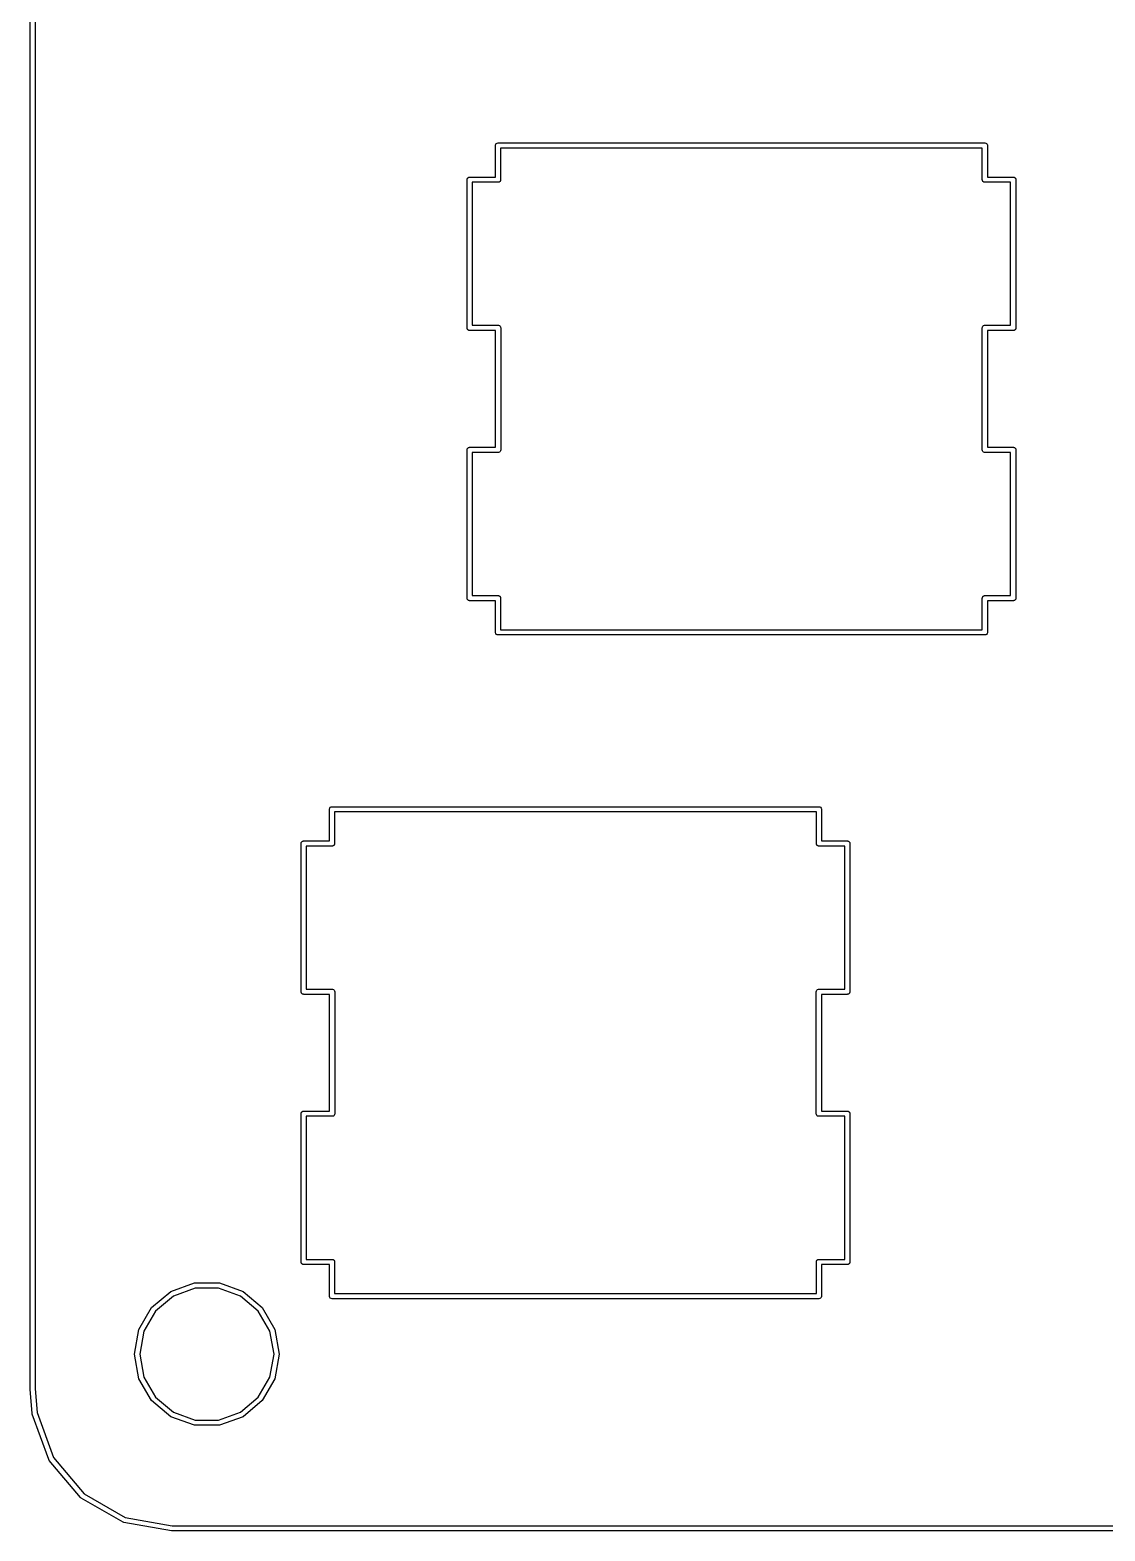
# Model space of a CAD drawing. Extents: x 12 to 286, y -147 to -61.
# Drawn here: x 11.93 to 42.77, y -147.07 to -104 of the extents above; entities that cross this region are included whole.
import ezdxf

# ---------------------------------------------------------------- set-up
doc = ezdxf.new("R2010")
doc.units = 0
doc.header["$MEASUREMENT"] = 0
doc.layers.add('BLACK', color=7, linetype='CONTINUOUS')

msp = doc.modelspace()

# ---------------------------------------------------------------- linework, layer by layer
at = {"layer": 'Black'}
for p, q in [((11.925, -143), (11.925, -65)), ((12.075, -65.0066), (12.075, -142.997)), ((25.3035, -107.257), (25.3264, -107.243)), ((25.3264, -107.243), (25.3525, -107.239)), ((25.3525, -107.239), (39.3225, -107.239)), ((39.3225, -107.239), (39.3486, -107.243)), ((39.3486, -107.243), (39.3715, -107.257)), ((25.2775, -107.302), (25.2865, -107.277)), ((25.2775, -107.328), (25.2775, -107.302)), ((25.2775, -108.22), (25.2775, -107.328)), ((25.2775, -107.328), (25.2775, -107.328)), ((25.2865, -107.277), (25.3035, -107.257)), ((25.4275, -107.391), (25.4275, -108.295)), ((39.2475, -107.391), (25.4275, -107.391)), ((39.2475, -108.295), (39.2475, -107.391)), ((39.3715, -107.257), (39.3885, -107.277)), ((39.3885, -107.277), (39.3975, -107.302)), ((39.3975, -107.302), (39.3975, -107.328)), ((39.3975, -107.328), (39.3975, -107.328)), ((39.3975, -107.328), (39.3975, -108.22)), ((24.4647, -108.295), (24.4658, -108.289)), ((24.4647, -112.55), (24.4647, -108.295)), ((24.4658, -108.282), (24.4681, -108.276)), ((24.4658, -108.289), (24.4658, -108.282)), ((24.4681, -108.276), (24.4692, -108.27)), ((24.4692, -108.27), (24.4725, -108.264)), ((24.4725, -108.264), (24.4747, -108.258)), ((24.4747, -108.258), (24.479, -108.253)), ((24.479, -108.253), (24.4822, -108.247)), ((24.4822, -108.247), (24.4873, -108.243)), ((24.4873, -108.243), (24.4915, -108.238)), ((24.4915, -108.238), (24.4972, -108.235)), ((24.4972, -108.235), (24.5022, -108.23)), ((24.5022, -108.23), (24.5084, -108.228)), ((24.5084, -108.228), (24.514, -108.225)), ((24.514, -108.225), (24.5205, -108.224)), ((24.5205, -108.224), (24.5267, -108.222)), ((24.5267, -108.222), (24.5332, -108.222)), ((24.5332, -108.222), (24.5397, -108.22)), ((24.5397, -108.22), (25.2775, -108.22)), ((25.3525, -108.37), (24.6147, -108.37)), ((24.6147, -108.37), (24.6147, -112.475)), ((25.359, -108.369), (25.3525, -108.37)), ((25.3655, -108.369), (25.359, -108.369)), ((25.3717, -108.367), (25.3655, -108.369)), ((25.3782, -108.366), (25.3717, -108.367)), ((25.3838, -108.363), (25.3782, -108.366)), ((25.39, -108.36), (25.3838, -108.363)), ((25.395, -108.356), (25.39, -108.36)), ((25.4007, -108.353), (25.395, -108.356)), ((25.4049, -108.348), (25.4007, -108.353)), ((25.41, -108.344), (25.4049, -108.348)), ((25.4132, -108.338), (25.41, -108.344)), ((25.4175, -108.333), (25.4132, -108.338)), ((25.4197, -108.327), (25.4175, -108.333)), ((25.423, -108.321), (25.4197, -108.327)), ((25.4241, -108.315), (25.423, -108.321)), ((25.4264, -108.308), (25.4241, -108.315)), ((25.4275, -108.295), (25.4264, -108.302)), ((25.4264, -108.302), (25.4264, -108.308)), ((39.2486, -108.302), (39.2475, -108.295)), ((39.2486, -108.308), (39.2486, -108.302)), ((39.2509, -108.315), (39.2486, -108.308)), ((39.252, -108.321), (39.2509, -108.315)), ((39.2553, -108.327), (39.252, -108.321)), ((39.2575, -108.333), (39.2553, -108.327)), ((39.2618, -108.338), (39.2575, -108.333)), ((39.265, -108.344), (39.2618, -108.338)), ((39.2701, -108.348), (39.265, -108.344)), ((39.2743, -108.353), (39.2701, -108.348)), ((39.28, -108.356), (39.2743, -108.353)), ((39.285, -108.36), (39.28, -108.356)), ((39.2912, -108.363), (39.285, -108.36)), ((39.2968, -108.366), (39.2912, -108.363)), ((39.3033, -108.367), (39.2968, -108.366)), ((39.3095, -108.369), (39.3033, -108.367)), ((39.316, -108.369), (39.3095, -108.369)), ((39.3225, -108.37), (39.316, -108.369)), ((40.0603, -108.37), (39.3225, -108.37)), ((39.3975, -108.22), (40.1353, -108.22)), ((40.0603, -112.475), (40.0603, -108.37)), ((40.1353, -108.22), (40.1418, -108.222)), ((40.1418, -108.222), (40.1483, -108.222)), ((40.1483, -108.222), (40.1545, -108.224)), ((40.1545, -108.224), (40.161, -108.225)), ((40.161, -108.225), (40.1666, -108.228)), ((40.1666, -108.228), (40.1728, -108.23)), ((40.1728, -108.23), (40.1778, -108.235)), ((40.1778, -108.235), (40.1835, -108.238)), ((40.1835, -108.238), (40.1877, -108.243)), ((40.1877, -108.243), (40.1928, -108.247)), ((40.1928, -108.247), (40.196, -108.253)), ((40.196, -108.253), (40.2003, -108.258)), ((40.2003, -108.258), (40.2025, -108.264)), ((40.2025, -108.264), (40.2058, -108.27)), ((40.2058, -108.27), (40.2069, -108.276)), ((40.2069, -108.276), (40.2092, -108.282)), ((40.2092, -108.282), (40.2092, -108.289)), ((40.2092, -108.289), (40.2103, -108.295)), ((40.2103, -108.295), (40.2103, -112.55)), ((24.4658, -112.556), (24.4647, -112.55)), ((24.4658, -112.563), (24.4658, -112.556)), ((24.4681, -112.569), (24.4658, -112.563)), ((24.4692, -112.576), (24.4681, -112.569)), ((24.4725, -112.581), (24.4692, -112.576)), ((24.4747, -112.587), (24.4725, -112.581)), ((24.479, -112.592), (24.4747, -112.587)), ((24.4822, -112.598), (24.479, -112.592)), ((24.4873, -112.602), (24.4822, -112.598)), ((24.4915, -112.607), (24.4873, -112.602)), ((24.4972, -112.611), (24.4915, -112.607)), ((24.5022, -112.615), (24.4972, -112.611)), ((24.5084, -112.617), (24.5022, -112.615)), ((24.514, -112.62), (24.5084, -112.617)), ((24.5205, -112.622), (24.514, -112.62)), ((24.5267, -112.624), (24.5205, -112.622)), ((24.5332, -112.624), (24.5267, -112.624)), ((24.5397, -112.625), (24.5332, -112.624)), ((25.2763, -112.625), (24.5397, -112.625)), ((24.6147, -112.475), (25.3392, -112.475)), ((25.2763, -115.975), (25.2763, -112.625)), ((25.3392, -112.475), (25.3393, -112.475)), ((25.3393, -112.475), (25.3657, -112.475)), ((25.3657, -112.475), (25.3906, -112.484)), ((25.3906, -112.484), (25.4109, -112.501)), ((25.4109, -112.501), (25.4241, -112.524)), ((25.4241, -112.524), (25.4287, -112.55)), ((25.4287, -112.55), (25.4287, -116.05)), ((39.2463, -112.55), (39.2509, -112.524)), ((39.2463, -116.05), (39.2463, -112.55)), ((39.2509, -112.524), (39.2641, -112.501)), ((39.2641, -112.501), (39.2844, -112.484)), ((39.2844, -112.484), (39.3093, -112.475)), ((39.3093, -112.475), (39.3357, -112.475)), ((39.3357, -112.475), (39.3358, -112.475)), ((39.3358, -112.475), (40.0603, -112.475)), ((40.1353, -112.625), (39.3987, -112.625)), ((39.3987, -112.625), (39.3987, -115.975)), ((40.1418, -112.624), (40.1353, -112.625)), ((40.1483, -112.624), (40.1418, -112.624)), ((40.1545, -112.622), (40.1483, -112.624)), ((40.161, -112.62), (40.1545, -112.622)), ((40.1666, -112.617), (40.161, -112.62)), ((40.1728, -112.615), (40.1666, -112.617)), ((40.1778, -112.611), (40.1728, -112.615)), ((40.1835, -112.607), (40.1778, -112.611)), ((40.1877, -112.602), (40.1835, -112.607)), ((40.1928, -112.598), (40.1877, -112.602)), ((40.196, -112.592), (40.1928, -112.598)), ((40.2003, -112.587), (40.196, -112.592)), ((40.2025, -112.581), (40.2003, -112.587)), ((40.2058, -112.576), (40.2025, -112.581)), ((40.2069, -112.569), (40.2058, -112.576)), ((40.2092, -112.563), (40.2069, -112.569)), ((40.2103, -112.55), (40.2092, -112.556)), ((40.2092, -112.556), (40.2092, -112.563)), ((24.4647, -116.05), (24.4658, -116.044)), ((24.4647, -120.305), (24.4647, -116.05)), ((24.4658, -116.037), (24.4681, -116.031)), ((24.4658, -116.044), (24.4658, -116.037)), ((24.4681, -116.031), (24.4692, -116.024)), ((24.4692, -116.024), (24.4725, -116.019)), ((24.4725, -116.019), (24.4747, -116.013)), ((24.4747, -116.013), (24.479, -116.008)), ((24.479, -116.008), (24.4822, -116.002)), ((24.4822, -116.002), (24.4873, -115.998)), ((24.4873, -115.998), (24.4915, -115.993)), ((24.4915, -115.993), (24.4972, -115.989)), ((24.4972, -115.989), (24.5022, -115.985)), ((24.5022, -115.985), (24.5084, -115.983)), ((24.5084, -115.983), (24.514, -115.98)), ((24.514, -115.98), (24.5205, -115.978)), ((24.5205, -115.978), (24.5267, -115.976)), ((24.5267, -115.976), (24.5332, -115.976)), ((24.5332, -115.976), (24.5397, -115.975)), ((24.5397, -115.975), (25.2763, -115.975)), ((25.3392, -116.125), (24.6147, -116.125)), ((24.6147, -116.125), (24.6147, -120.23)), ((25.3393, -116.125), (25.3392, -116.125)), ((25.3657, -116.125), (25.3393, -116.125)), ((25.3906, -116.116), (25.3657, -116.125)), ((25.4109, -116.099), (25.3906, -116.116)), ((25.4241, -116.076), (25.4109, -116.099)), ((25.4287, -116.05), (25.4241, -116.076)), ((39.2509, -116.076), (39.2463, -116.05)), ((39.2641, -116.099), (39.2509, -116.076)), ((39.2844, -116.116), (39.2641, -116.099)), ((39.3093, -116.125), (39.2844, -116.116)), ((39.3357, -116.125), (39.3093, -116.125)), ((39.3358, -116.125), (39.3357, -116.125)), ((40.0603, -116.125), (39.3358, -116.125)), ((39.3987, -115.975), (40.1353, -115.975)), ((40.0603, -120.23), (40.0603, -116.125)), ((40.1353, -115.975), (40.1418, -115.976)), ((40.1418, -115.976), (40.1483, -115.976)), ((40.1483, -115.976), (40.1545, -115.978)), ((40.1545, -115.978), (40.161, -115.98)), ((40.161, -115.98), (40.1666, -115.983)), ((40.1666, -115.983), (40.1728, -115.985)), ((40.1728, -115.985), (40.1778, -115.989)), ((40.1778, -115.989), (40.1835, -115.993)), ((40.1835, -115.993), (40.1877, -115.998)), ((40.1877, -115.998), (40.1928, -116.002)), ((40.1928, -116.002), (40.196, -116.008)), ((40.196, -116.008), (40.2003, -116.013)), ((40.2003, -116.013), (40.2025, -116.019)), ((40.2025, -116.019), (40.2058, -116.024)), ((40.2058, -116.024), (40.2069, -116.031)), ((40.2069, -116.031), (40.2092, -116.037)), ((40.2092, -116.037), (40.2092, -116.044)), ((40.2092, -116.044), (40.2103, -116.05)), ((40.2103, -116.05), (40.2103, -120.305)), ((24.4658, -120.311), (24.4647, -120.305)), ((24.4658, -120.318), (24.4658, -120.311)), ((24.4681, -120.324), (24.4658, -120.318)), ((24.4692, -120.33), (24.4681, -120.324)), ((24.4725, -120.336), (24.4692, -120.33)), ((24.4747, -120.342), (24.4725, -120.336)), ((24.479, -120.347), (24.4747, -120.342)), ((24.4822, -120.353), (24.479, -120.347)), ((24.4873, -120.357), (24.4822, -120.353)), ((24.4915, -120.362), (24.4873, -120.357)), ((24.4972, -120.365), (24.4915, -120.362)), ((24.5022, -120.37), (24.4972, -120.365)), ((24.5084, -120.372), (24.5022, -120.37)), ((24.514, -120.375), (24.5084, -120.372)), ((24.5205, -120.376), (24.514, -120.375)), ((24.5267, -120.378), (24.5205, -120.376)), ((24.5332, -120.378), (24.5267, -120.378)), ((24.5397, -120.38), (24.5332, -120.378)), ((25.2775, -120.38), (24.5397, -120.38)), ((24.6147, -120.23), (25.3525, -120.23)), ((25.2775, -121.272), (25.2775, -120.38)), ((25.3525, -120.23), (25.359, -120.231)), ((25.359, -120.231), (25.3655, -120.231)), ((25.3655, -120.231), (25.3717, -120.233)), ((25.3717, -120.233), (25.3782, -120.234)), ((25.3782, -120.234), (25.3838, -120.237)), ((25.3838, -120.237), (25.39, -120.24)), ((25.39, -120.24), (25.395, -120.244)), ((25.395, -120.244), (25.4007, -120.247)), ((25.4007, -120.247), (25.4049, -120.252)), ((25.4049, -120.252), (25.41, -120.256)), ((25.41, -120.256), (25.4132, -120.262)), ((25.4132, -120.262), (25.4175, -120.267)), ((25.4175, -120.267), (25.4197, -120.273)), ((25.4197, -120.273), (25.423, -120.279)), ((25.423, -120.279), (25.4241, -120.285)), ((25.4241, -120.285), (25.4264, -120.292)), ((25.4264, -120.292), (25.4264, -120.298)), ((25.4264, -120.298), (25.4275, -120.305)), ((25.4275, -120.305), (25.4275, -121.209)), ((39.2475, -120.305), (39.2486, -120.298)), ((39.2475, -121.209), (39.2475, -120.305)), ((39.2486, -120.292), (39.2509, -120.285)), ((39.2486, -120.298), (39.2486, -120.292)), ((39.2509, -120.285), (39.252, -120.279)), ((39.252, -120.279), (39.2553, -120.273)), ((39.2553, -120.273), (39.2575, -120.267)), ((39.2575, -120.267), (39.2618, -120.262)), ((39.2618, -120.262), (39.265, -120.256)), ((39.265, -120.256), (39.2701, -120.252)), ((39.2701, -120.252), (39.2743, -120.247)), ((39.2743, -120.247), (39.28, -120.244)), ((39.28, -120.244), (39.285, -120.24)), ((39.285, -120.24), (39.2912, -120.237)), ((39.2912, -120.237), (39.2968, -120.234)), ((39.2968, -120.234), (39.3033, -120.233)), ((39.3033, -120.233), (39.3095, -120.231)), ((39.3095, -120.231), (39.316, -120.231)), ((39.316, -120.231), (39.3225, -120.23)), ((39.3225, -120.23), (40.0603, -120.23)), ((40.1353, -120.38), (39.3975, -120.38)), ((39.3975, -120.38), (39.3975, -121.272)), ((40.1418, -120.378), (40.1353, -120.38)), ((40.1483, -120.378), (40.1418, -120.378)), ((40.1545, -120.376), (40.1483, -120.378)), ((40.161, -120.375), (40.1545, -120.376)), ((40.1666, -120.372), (40.161, -120.375)), ((40.1728, -120.37), (40.1666, -120.372)), ((40.1778, -120.365), (40.1728, -120.37)), ((40.1835, -120.362), (40.1778, -120.365)), ((40.1877, -120.357), (40.1835, -120.362)), ((40.1928, -120.353), (40.1877, -120.357)), ((40.196, -120.347), (40.1928, -120.353)), ((40.2003, -120.342), (40.196, -120.347)), ((40.2025, -120.336), (40.2003, -120.342)), ((40.2058, -120.33), (40.2025, -120.336)), ((40.2069, -120.324), (40.2058, -120.33)), ((40.2092, -120.318), (40.2069, -120.324)), ((40.2103, -120.305), (40.2092, -120.311)), ((40.2092, -120.311), (40.2092, -120.318)), ((25.2775, -121.298), (25.2775, -121.272)), ((25.2775, -121.272), (25.2775, -121.272)), ((25.2865, -121.323), (25.2775, -121.298)), ((25.3035, -121.343), (25.2865, -121.323)), ((25.3264, -121.357), (25.3035, -121.343)), ((25.3525, -121.361), (25.3264, -121.357)), ((39.3225, -121.361), (25.3525, -121.361)), ((25.4275, -121.209), (39.2475, -121.209)), ((39.3486, -121.357), (39.3225, -121.361)), ((39.3715, -121.343), (39.3486, -121.357)), ((39.3885, -121.323), (39.3715, -121.343)), ((39.3975, -121.298), (39.3885, -121.323)), ((39.3975, -121.272), (39.3975, -121.272)), ((39.3975, -121.272), (39.3975, -121.298)), ((20.515, -126.352), (20.524, -126.327)), ((20.515, -126.378), (20.515, -126.352)), ((20.515, -127.27), (20.515, -126.378)), ((20.515, -126.378), (20.515, -126.378)), ((20.524, -126.327), (20.541, -126.307)), ((20.541, -126.307), (20.5639, -126.293)), ((20.5639, -126.293), (20.59, -126.289)), ((20.59, -126.289), (34.56, -126.289)), ((20.665, -126.441), (20.665, -127.345)), ((34.485, -126.441), (20.665, -126.441)), ((34.485, -127.345), (34.485, -126.441)), ((34.56, -126.289), (34.5861, -126.293)), ((34.5861, -126.293), (34.609, -126.307)), ((34.609, -126.307), (34.626, -126.327)), ((34.626, -126.327), (34.635, -126.352)), ((34.635, -126.352), (34.635, -126.378)), ((34.635, -126.378), (34.635, -126.378)), ((34.635, -126.378), (34.635, -127.27)), ((19.7022, -127.345), (19.7033, -127.339)), ((19.7022, -131.6), (19.7022, -127.345)), ((19.7033, -127.332), (19.7056, -127.326)), ((19.7033, -127.339), (19.7033, -127.332)), ((19.7056, -127.326), (19.7067, -127.32)), ((19.7067, -127.32), (19.71, -127.314)), ((19.71, -127.314), (19.7122, -127.308)), ((19.7122, -127.308), (19.7165, -127.303)), ((19.7165, -127.303), (19.7197, -127.297)), ((19.7197, -127.297), (19.7248, -127.293)), ((19.7248, -127.293), (19.729, -127.288)), ((19.729, -127.288), (19.7347, -127.285)), ((19.7347, -127.285), (19.7397, -127.28)), ((19.7397, -127.28), (19.7459, -127.278)), ((19.7459, -127.278), (19.7515, -127.275)), ((19.7515, -127.275), (19.758, -127.274)), ((19.758, -127.274), (19.7642, -127.272)), ((19.7642, -127.272), (19.7707, -127.272)), ((19.7707, -127.272), (19.7772, -127.27)), ((19.7772, -127.27), (20.515, -127.27)), ((20.59, -127.42), (19.8522, -127.42)), ((19.8522, -127.42), (19.8522, -131.525)), ((20.5965, -127.419), (20.59, -127.42)), ((20.603, -127.419), (20.5965, -127.419)), ((20.6092, -127.417), (20.603, -127.419)), ((20.6157, -127.416), (20.6092, -127.417)), ((20.6213, -127.413), (20.6157, -127.416)), ((20.6275, -127.41), (20.6213, -127.413)), ((20.6325, -127.406), (20.6275, -127.41)), ((20.6382, -127.403), (20.6325, -127.406)), ((20.6424, -127.398), (20.6382, -127.403)), ((20.6475, -127.394), (20.6424, -127.398)), ((20.6507, -127.388), (20.6475, -127.394)), ((20.655, -127.383), (20.6507, -127.388)), ((20.6572, -127.377), (20.655, -127.383)), ((20.6605, -127.371), (20.6572, -127.377)), ((20.6616, -127.365), (20.6605, -127.371)), ((20.6639, -127.358), (20.6616, -127.365)), ((20.665, -127.345), (20.6639, -127.352)), ((20.6639, -127.352), (20.6639, -127.358)), ((34.4861, -127.352), (34.485, -127.345)), ((34.4861, -127.358), (34.4861, -127.352)), ((34.4884, -127.365), (34.4861, -127.358)), ((34.4895, -127.371), (34.4884, -127.365)), ((34.4928, -127.377), (34.4895, -127.371)), ((34.495, -127.383), (34.4928, -127.377)), ((34.4993, -127.388), (34.495, -127.383)), ((34.5025, -127.394), (34.4993, -127.388)), ((34.5076, -127.398), (34.5025, -127.394)), ((34.5118, -127.403), (34.5076, -127.398)), ((34.5175, -127.406), (34.5118, -127.403)), ((34.5225, -127.41), (34.5175, -127.406)), ((34.5287, -127.413), (34.5225, -127.41)), ((34.5343, -127.416), (34.5287, -127.413)), ((34.5408, -127.417), (34.5343, -127.416)), ((34.547, -127.419), (34.5408, -127.417)), ((34.5535, -127.419), (34.547, -127.419)), ((34.56, -127.42), (34.5535, -127.419)), ((35.2978, -127.42), (34.56, -127.42)), ((34.635, -127.27), (35.3728, -127.27)), ((35.2978, -131.525), (35.2978, -127.42)), ((35.3728, -127.27), (35.3793, -127.272)), ((35.3793, -127.272), (35.3858, -127.272)), ((35.3858, -127.272), (35.392, -127.274)), ((35.392, -127.274), (35.3985, -127.275)), ((35.3985, -127.275), (35.4041, -127.278)), ((35.4041, -127.278), (35.4103, -127.28)), ((35.4103, -127.28), (35.4153, -127.285)), ((35.4153, -127.285), (35.421, -127.288)), ((35.421, -127.288), (35.4252, -127.293)), ((35.4252, -127.293), (35.4303, -127.297)), ((35.4303, -127.297), (35.4335, -127.303)), ((35.4335, -127.303), (35.4378, -127.308)), ((35.4378, -127.308), (35.44, -127.314)), ((35.44, -127.314), (35.4433, -127.32)), ((35.4433, -127.32), (35.4444, -127.326)), ((35.4444, -127.326), (35.4467, -127.332)), ((35.4467, -127.332), (35.4467, -127.339)), ((35.4467, -127.339), (35.4478, -127.345)), ((35.4478, -127.345), (35.4478, -131.6)), ((19.7033, -131.606), (19.7022, -131.6)), ((19.7033, -131.613), (19.7033, -131.606)), ((19.7056, -131.619), (19.7033, -131.613)), ((19.7067, -131.626), (19.7056, -131.619)), ((19.71, -131.631), (19.7067, -131.626)), ((19.7122, -131.637), (19.71, -131.631)), ((19.7165, -131.642), (19.7122, -131.637)), ((19.7197, -131.648), (19.7165, -131.642)), ((19.7248, -131.652), (19.7197, -131.648)), ((19.729, -131.657), (19.7248, -131.652)), ((19.7347, -131.661), (19.729, -131.657)), ((19.7397, -131.665), (19.7347, -131.661)), ((19.7459, -131.667), (19.7397, -131.665)), ((19.7515, -131.67), (19.7459, -131.667)), ((19.758, -131.672), (19.7515, -131.67)), ((19.7642, -131.674), (19.758, -131.672)), ((19.7707, -131.674), (19.7642, -131.674)), ((19.7772, -131.675), (19.7707, -131.674)), ((20.5138, -131.675), (19.7772, -131.675)), ((19.8522, -131.525), (20.5767, -131.525)), ((20.5138, -135.025), (20.5138, -131.675)), ((20.5767, -131.525), (20.5768, -131.525)), ((20.5768, -131.525), (20.6032, -131.525)), ((20.6032, -131.525), (20.6281, -131.534)), ((20.6281, -131.534), (20.6484, -131.551)), ((20.6484, -131.551), (20.6616, -131.574)), ((20.6616, -131.574), (20.6662, -131.6)), ((20.6662, -131.6), (20.6662, -135.1)), ((34.4838, -131.6), (34.4884, -131.574)), ((34.4838, -135.1), (34.4838, -131.6)), ((34.4884, -131.574), (34.5016, -131.551)), ((34.5016, -131.551), (34.5219, -131.534)), ((34.5219, -131.534), (34.5468, -131.525)), ((34.5468, -131.525), (34.5732, -131.525)), ((34.5732, -131.525), (34.5733, -131.525)), ((34.5733, -131.525), (35.2978, -131.525)), ((35.3728, -131.675), (34.6362, -131.675)), ((34.6362, -131.675), (34.6362, -135.025)), ((35.3793, -131.674), (35.3728, -131.675)), ((35.3858, -131.674), (35.3793, -131.674)), ((35.392, -131.672), (35.3858, -131.674)), ((35.3985, -131.67), (35.392, -131.672)), ((35.4041, -131.667), (35.3985, -131.67)), ((35.4103, -131.665), (35.4041, -131.667)), ((35.4153, -131.661), (35.4103, -131.665)), ((35.421, -131.657), (35.4153, -131.661)), ((35.4252, -131.652), (35.421, -131.657)), ((35.4303, -131.648), (35.4252, -131.652)), ((35.4335, -131.642), (35.4303, -131.648)), ((35.4378, -131.637), (35.4335, -131.642)), ((35.44, -131.631), (35.4378, -131.637)), ((35.4433, -131.626), (35.44, -131.631)), ((35.4444, -131.619), (35.4433, -131.626)), ((35.4467, -131.613), (35.4444, -131.619)), ((35.4478, -131.6), (35.4467, -131.606)), ((35.4467, -131.606), (35.4467, -131.613)), ((19.7022, -135.1), (19.7033, -135.094)), ((19.7022, -139.355), (19.7022, -135.1)), ((19.7033, -135.087), (19.7056, -135.081)), ((19.7033, -135.094), (19.7033, -135.087)), ((19.7056, -135.081), (19.7067, -135.074)), ((19.7067, -135.074), (19.71, -135.069)), ((19.71, -135.069), (19.7122, -135.063)), ((19.7122, -135.063), (19.7165, -135.058)), ((19.7165, -135.058), (19.7197, -135.052)), ((19.7197, -135.052), (19.7248, -135.048)), ((19.7248, -135.048), (19.729, -135.043)), ((19.729, -135.043), (19.7347, -135.039)), ((19.7347, -135.039), (19.7397, -135.035)), ((19.7397, -135.035), (19.7459, -135.033)), ((19.7459, -135.033), (19.7515, -135.03)), ((19.7515, -135.03), (19.758, -135.028)), ((19.758, -135.028), (19.7642, -135.026)), ((19.7642, -135.026), (19.7707, -135.026)), ((19.7707, -135.026), (19.7772, -135.025)), ((19.7772, -135.025), (20.5138, -135.025)), ((20.5767, -135.175), (19.8522, -135.175)), ((19.8522, -135.175), (19.8522, -139.28)), ((20.5768, -135.175), (20.5767, -135.175)), ((20.6032, -135.175), (20.5768, -135.175)), ((20.6281, -135.166), (20.6032, -135.175)), ((20.6484, -135.149), (20.6281, -135.166)), ((20.6616, -135.126), (20.6484, -135.149)), ((20.6662, -135.1), (20.6616, -135.126)), ((34.4884, -135.126), (34.4838, -135.1)), ((34.5016, -135.149), (34.4884, -135.126)), ((34.5219, -135.166), (34.5016, -135.149)), ((34.5468, -135.175), (34.5219, -135.166)), ((34.5732, -135.175), (34.5468, -135.175)), ((34.5733, -135.175), (34.5732, -135.175)), ((35.2978, -135.175), (34.5733, -135.175)), ((34.6362, -135.025), (35.3728, -135.025)), ((35.2978, -139.28), (35.2978, -135.175)), ((35.3728, -135.025), (35.3793, -135.026)), ((35.3793, -135.026), (35.3858, -135.026)), ((35.3858, -135.026), (35.392, -135.028)), ((35.392, -135.028), (35.3985, -135.03)), ((35.3985, -135.03), (35.4041, -135.033)), ((35.4041, -135.033), (35.4103, -135.035)), ((35.4103, -135.035), (35.4153, -135.039)), ((35.4153, -135.039), (35.421, -135.043)), ((35.421, -135.043), (35.4252, -135.048)), ((35.4252, -135.048), (35.4303, -135.052)), ((35.4303, -135.052), (35.4335, -135.058)), ((35.4335, -135.058), (35.4378, -135.063)), ((35.4378, -135.063), (35.44, -135.069)), ((35.44, -135.069), (35.4433, -135.074)), ((35.4433, -135.074), (35.4444, -135.081)), ((35.4444, -135.081), (35.4467, -135.087)), ((35.4467, -135.087), (35.4467, -135.094)), ((35.4467, -135.094), (35.4478, -135.1)), ((35.4478, -135.1), (35.4478, -139.355)), ((19.7033, -139.361), (19.7022, -139.355)), ((19.7033, -139.368), (19.7033, -139.361)), ((19.7056, -139.374), (19.7033, -139.368)), ((19.7067, -139.38), (19.7056, -139.374)), ((19.71, -139.386), (19.7067, -139.38)), ((19.7122, -139.392), (19.71, -139.386)), ((19.7165, -139.397), (19.7122, -139.392)), ((19.7197, -139.403), (19.7165, -139.397)), ((19.7248, -139.407), (19.7197, -139.403)), ((19.729, -139.412), (19.7248, -139.407)), ((19.7347, -139.415), (19.729, -139.412)), ((19.7397, -139.42), (19.7347, -139.415)), ((19.7459, -139.422), (19.7397, -139.42)), ((19.7515, -139.425), (19.7459, -139.422)), ((19.758, -139.426), (19.7515, -139.425)), ((19.7642, -139.428), (19.758, -139.426)), ((19.7707, -139.428), (19.7642, -139.428)), ((19.7772, -139.43), (19.7707, -139.428)), ((20.515, -139.43), (19.7772, -139.43)), ((19.8522, -139.28), (20.59, -139.28)), ((20.515, -140.322), (20.515, -139.43)), ((20.59, -139.28), (20.5965, -139.281)), ((20.5965, -139.281), (20.603, -139.281)), ((20.603, -139.281), (20.6092, -139.283)), ((20.6092, -139.283), (20.6157, -139.284)), ((20.6157, -139.284), (20.6213, -139.287)), ((20.6213, -139.287), (20.6275, -139.29)), ((20.6275, -139.29), (20.6325, -139.294)), ((20.6325, -139.294), (20.6382, -139.297)), ((20.6382, -139.297), (20.6424, -139.302)), ((20.6424, -139.302), (20.6475, -139.306)), ((20.6475, -139.306), (20.6507, -139.312)), ((20.6507, -139.312), (20.655, -139.317)), ((20.655, -139.317), (20.6572, -139.323)), ((20.6572, -139.323), (20.6605, -139.329)), ((20.6605, -139.329), (20.6616, -139.335)), ((20.6616, -139.335), (20.6639, -139.342)), ((20.6639, -139.342), (20.6639, -139.348)), ((20.6639, -139.348), (20.665, -139.355)), ((20.665, -139.355), (20.665, -140.259)), ((34.485, -139.355), (34.4861, -139.348)), ((34.485, -140.259), (34.485, -139.355)), ((34.4861, -139.342), (34.4884, -139.335)), ((34.4861, -139.348), (34.4861, -139.342)), ((34.4884, -139.335), (34.4895, -139.329)), ((34.4895, -139.329), (34.4928, -139.323)), ((34.4928, -139.323), (34.495, -139.317)), ((34.495, -139.317), (34.4993, -139.312)), ((34.4993, -139.312), (34.5025, -139.306)), ((34.5025, -139.306), (34.5076, -139.302)), ((34.5076, -139.302), (34.5118, -139.297)), ((34.5118, -139.297), (34.5175, -139.294)), ((34.5175, -139.294), (34.5225, -139.29)), ((34.5225, -139.29), (34.5287, -139.287)), ((34.5287, -139.287), (34.5343, -139.284)), ((34.5343, -139.284), (34.5408, -139.283)), ((34.5408, -139.283), (34.547, -139.281)), ((34.547, -139.281), (34.5535, -139.281)), ((34.5535, -139.281), (34.56, -139.28)), ((34.56, -139.28), (35.2978, -139.28)), ((35.3728, -139.43), (34.635, -139.43)), ((34.635, -139.43), (34.635, -140.322)), ((35.3793, -139.428), (35.3728, -139.43)), ((35.3858, -139.428), (35.3793, -139.428)), ((35.392, -139.426), (35.3858, -139.428)), ((35.3985, -139.425), (35.392, -139.426)), ((35.4041, -139.422), (35.3985, -139.425)), ((35.4103, -139.42), (35.4041, -139.422)), ((35.4153, -139.415), (35.4103, -139.42)), ((35.421, -139.412), (35.4153, -139.415)), ((35.4252, -139.407), (35.421, -139.412)), ((35.4303, -139.403), (35.4252, -139.407)), ((35.4335, -139.397), (35.4303, -139.403)), ((35.4378, -139.392), (35.4335, -139.397)), ((35.44, -139.386), (35.4378, -139.392)), ((35.4433, -139.38), (35.44, -139.386)), ((35.4444, -139.374), (35.4433, -139.38)), ((35.4467, -139.368), (35.4444, -139.374)), ((35.4478, -139.355), (35.4467, -139.361)), ((35.4467, -139.361), (35.4467, -139.368)), ((15.9625, -140.203), (16.6397, -139.957)), ((16.6397, -139.957), (17.3603, -139.957)), ((17.3603, -139.957), (18.0375, -140.203)), ((15.4105, -140.666), (15.9625, -140.203)), ((16.0375, -140.333), (15.5254, -140.763)), ((16.6657, -140.104), (16.0375, -140.333)), ((17.3343, -140.104), (16.6657, -140.104)), ((17.9625, -140.333), (17.3343, -140.104)), ((18.4746, -140.763), (17.9625, -140.333)), ((18.0375, -140.203), (18.5895, -140.666)), ((20.515, -140.348), (20.515, -140.322)), ((20.515, -140.322), (20.515, -140.322)), ((20.524, -140.373), (20.515, -140.348)), ((20.541, -140.393), (20.524, -140.373)), ((20.5639, -140.407), (20.541, -140.393)), ((20.59, -140.411), (20.5639, -140.407)), ((34.56, -140.411), (20.59, -140.411)), ((20.665, -140.259), (34.485, -140.259)), ((34.5861, -140.407), (34.56, -140.411)), ((34.609, -140.393), (34.5861, -140.407)), ((34.626, -140.373), (34.609, -140.393)), ((34.635, -140.348), (34.626, -140.373)), ((34.635, -140.322), (34.635, -140.322)), ((34.635, -140.322), (34.635, -140.348)), ((15.0501, -141.29), (15.4105, -140.666)), ((15.5254, -140.763), (15.1911, -141.342)), ((18.8089, -141.342), (18.4746, -140.763)), ((18.5895, -140.666), (18.9499, -141.29)), ((14.925, -142), (15.0501, -141.29)), ((15.1911, -141.342), (15.075, -142)), ((18.925, -142), (18.8089, -141.342)), ((18.9499, -141.29), (19.075, -142)), ((15.0501, -142.71), (14.925, -142)), ((15.075, -142), (15.1911, -142.658)), ((18.8089, -142.658), (18.925, -142)), ((19.075, -142), (18.9499, -142.71)), ((11.9256, -143.003), (11.925, -143)), ((11.9253, -143.007), (11.9256, -143.003)), ((11.9861, -143.701), (11.9253, -143.007)), ((12.075, -142.997), (12.1346, -143.678)), ((15.4105, -143.334), (15.0501, -142.71)), ((15.1911, -142.658), (15.5254, -143.237)), ((18.4746, -143.237), (18.8089, -142.658)), ((18.9499, -142.71), (18.5895, -143.334)), ((15.9625, -143.797), (15.4105, -143.334)), ((15.5254, -143.237), (16.0375, -143.667)), ((17.9625, -143.667), (18.4746, -143.237)), ((18.5895, -143.334), (18.0375, -143.797)), ((11.9886, -143.711), (11.9861, -143.701)), ((11.9903, -143.72), (11.9886, -143.711)), ((12.4654, -145.026), (11.9903, -143.72)), ((12.1346, -143.678), (12.6019, -144.962)), ((16.6397, -144.043), (15.9625, -143.797)), ((16.0375, -143.667), (16.6657, -143.896)), ((17.3343, -143.896), (17.9625, -143.667)), ((18.0375, -143.797), (17.3603, -144.043)), ((17.3603, -144.043), (16.6397, -144.043)), ((16.6657, -143.896), (17.3343, -143.896)), ((12.4784, -145.048), (12.4654, -145.026)), ((13.3714, -146.112), (12.4784, -145.048)), ((12.4784, -145.048), (12.4784, -145.048)), ((12.6019, -144.962), (13.4778, -146.006)), ((13.4778, -146.006), (14.658, -146.687)), ((13.3913, -146.129), (13.3714, -146.112)), ((13.3714, -146.112), (13.3714, -146.112)), ((14.5944, -146.824), (13.3913, -146.129)), ((14.6189, -146.833), (14.5944, -146.824)), ((14.5944, -146.824), (14.5944, -146.824)), ((15.987, -147.074), (14.6189, -146.833)), ((14.658, -146.687), (16.0066, -146.925)), ((15.9935, -147.074), (15.987, -147.074)), ((16, -147.075), (15.9935, -147.074)), ((282, -147.075), (16, -147.075)), ((16.0066, -146.925), (281.997, -146.925))]:
    msp.add_line(p, q, dxfattribs=at)

doc.saveas('drawing.dxf')
